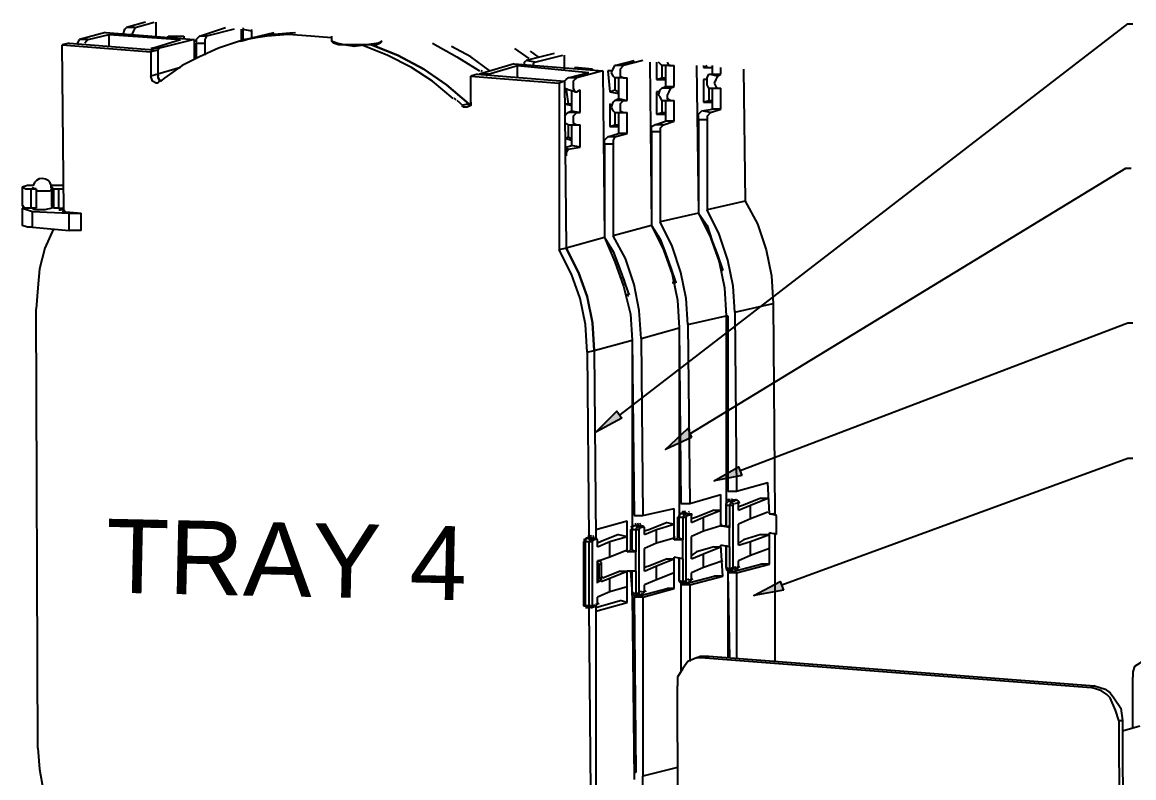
# Model space of a CAD drawing. Header units: metres. Extents: x 3071 to 12757, y 289 to 1488.
# Drawn here: x 11525.7 to 11612.2, y 1181.4 to 1240.3 of the extents above; entities that cross this region are included whole.
import ezdxf

# ---------------------------------------------------------------- set-up
doc = ezdxf.new("R2010")
doc.units = ezdxf.units.M
doc.layers.add('FDT STRUCTURE', color=7, linetype='Continuous')
doc.styles.get("Standard").update_dxf_attribs({"font": 'arial.ttf'})

msp = doc.modelspace()

# ---------------------------------------------------------------- hatches: boundary and pattern name
at = {"layer": 'FDT STRUCTURE'}
h = msp.add_hatch(color=1, dxfattribs=at)
h.dxf.hatch_style = 2
h.paths.add_polyline_path([(11572.373, 1209.42), (11570.343, 1208.338), (11571.967, 1209.961)])
h = msp.add_hatch(color=3, dxfattribs=at)
h.dxf.hatch_style = 2
h.paths.add_polyline_path([(11577.784, 1207.932), (11575.755, 1206.985), (11577.514, 1208.608)])
h = msp.add_hatch(color=4, dxfattribs=at)
h.dxf.hatch_style = 2
h.paths.add_polyline_path([(11581.708, 1204.955), (11579.543, 1204.549), (11581.437, 1205.632)])
h = msp.add_hatch(color=256, dxfattribs=at)
h.dxf.hatch_style = 2
h.paths.add_polyline_path([(11584.955, 1196.026), (11582.655, 1195.62), (11584.684, 1196.703)])

# ---------------------------------------------------------------- linework, layer by layer
for points in [[(11533.545, 1239.319), (11533.68, 1239.725), (11533.815, 1239.86)], [(11535.303, 1240.266), (11533.815, 1239.86)], [(11534.492, 1239.86), (11533.815, 1239.86)], [(11534.492, 1239.86), (11534.356, 1239.589), (11534.221, 1239.319)], [(11534.492, 1239.86), (11535.98, 1240.266)], [(11536.115, 1239.183), (11536.115, 1240.266)], [(11539.497, 1239.183), (11541.527, 1239.86)], [(11542.88, 1239.821), (11542.88, 1239.787)], [(11532.192, 1239.454), (11530.162, 1238.913)], [(11530.839, 1238.913), (11532.462, 1239.319)], [(11532.192, 1239.454), (11539.092, 1238.913)], [(11532.462, 1238.372), (11532.462, 1239.319)], [(11532.462, 1239.319), (11538.009, 1238.913)], [(11537.062, 1239.183), (11538.28, 1239.183)], [(11537.062, 1239.048), (11537.062, 1239.183)], [(11537.468, 1239.048), (11537.468, 1239.183)], [(11537.739, 1239.048), (11537.739, 1239.183)], [(11538.28, 1239.183), (11538.28, 1239.048)], [(11539.227, 1238.913), (11539.362, 1239.048), (11539.497, 1239.183)], [(11540.039, 1239.183), (11539.497, 1239.183)], [(11540.039, 1239.183), (11539.903, 1238.913), (11539.903, 1238.642)], [(11542.203, 1239.725), (11540.039, 1239.183)], [(11542.744, 1239.725), (11542.744, 1238.778)], [(11542.88, 1239.725), (11543.556, 1239.589)], [(11542.88, 1239.725), (11542.88, 1238.778)], [(11543.015, 1238.913), (11545.315, 1239.454)], [(11549.779, 1239.048), (11548.156, 1239.183), (11546.397, 1239.319), (11544.774, 1239.183), (11543.015, 1238.913)], [(11546.835, 1239.444), (11545.002, 1239.278), (11543.199, 1238.91)], [(11546.973, 1239.448), (11545.071, 1239.288), (11543.2, 1238.91)], [(11543.557, 1239.686), (11543.556, 1239.652)], [(11543.556, 1239.589), (11543.556, 1239.048)], [(11549.779, 1239.183), (11549.779, 1238.778)], [(11529.351, 1238.642), (11528.81, 1238.507)], [(11528.945, 1225.655), (11528.81, 1238.507)], [(11528.81, 1238.507), (11535.709, 1237.966)], [(11529.351, 1238.642), (11536.251, 1238.101)], [(11530.027, 1238.642), (11530.162, 1238.913)], [(11530.839, 1238.913), (11530.162, 1238.913)], [(11530.839, 1238.913), (11530.704, 1238.778), (11530.568, 1238.642)], [(11535.709, 1238.236), (11535.845, 1238.236)], [(11536.251, 1238.101), (11535.709, 1237.966)], [(11535.845, 1238.236), (11538.009, 1238.913)], [(11536.386, 1238.236), (11535.845, 1238.236)], [(11536.386, 1238.236), (11536.251, 1238.101)], [(11536.251, 1238.101), (11536.251, 1236.207)], [(11536.251, 1238.101), (11536.251, 1237.695)], [(11539.092, 1238.913), (11536.386, 1238.236)], [(11542.609, 1238.778), (11540.986, 1238.236), (11539.497, 1237.56), (11538.145, 1236.884), (11536.792, 1235.937)], [(11539.092, 1238.913), (11539.092, 1237.425)], [(11539.245, 1238.902), (11539.227, 1238.705)], [(11539.227, 1238.642), (11539.903, 1238.642)], [(11539.227, 1238.642), (11539.227, 1237.425)], [(11539.903, 1238.642), (11539.903, 1237.695)], [(11543.086, 1238.911), (11542.594, 1238.773)], [(11543.171, 1238.897), (11542.68, 1238.776)], [(11549.915, 1238.642), (11549.779, 1238.778)], [(11553.432, 1238.642), (11552.485, 1238.507), (11551.538, 1238.507), (11550.726, 1238.507), (11550.185, 1238.642), (11549.779, 1238.778)], [(11553.297, 1238.507), (11552.485, 1238.507), (11551.538, 1238.372), (11550.726, 1238.507), (11550.321, 1238.507), (11549.915, 1238.642)], [(11559.25, 1234.313), (11557.626, 1235.666), (11556.003, 1236.748), (11554.109, 1237.695), (11552.079, 1238.507)], [(11552.891, 1238.507), (11554.92, 1237.695), (11556.95, 1236.613), (11558.709, 1235.395), (11560.467, 1233.907)], [(11560.467, 1233.907), (11558.709, 1235.395), (11556.95, 1236.613), (11554.92, 1237.695), (11552.891, 1238.507)], [(11553.568, 1238.642), (11553.297, 1238.507)], [(11553.703, 1238.778), (11553.432, 1238.642)], [(11553.568, 1238.642), (11553.703, 1238.778)], [(11557.626, 1238.642), (11559.52, 1237.56), (11561.279, 1236.478)], [(11562.091, 1236.478), (11560.603, 1237.56), (11559.114, 1238.372)], [(11565.143, 1237.435), (11564.039, 1238.207)], [(11535.709, 1237.966), (11535.709, 1236.072)], [(11564.797, 1236.884), (11564.797, 1237.154), (11564.932, 1237.289)], [(11567.096, 1237.831), (11564.932, 1237.289)], [(11565.608, 1237.154), (11564.932, 1237.289)], [(11565.931, 1237.521), (11565.259, 1238.004)], [(11565.608, 1237.154), (11567.773, 1237.695)], [(11567.908, 1236.613), (11567.908, 1237.695)], [(11571.832, 1236.884), (11573.32, 1237.289)], [(11573.996, 1237.289), (11572.508, 1236.884)], [(11538.009, 1236.748), (11536.251, 1236.207)], [(11563.985, 1237.019), (11561.279, 1236.207)], [(11561.514, 1236.437), (11561.409, 1236.515)], [(11561.955, 1236.207), (11564.255, 1236.884)], [(11563.985, 1237.019), (11570.885, 1236.478)], [(11564.255, 1236.884), (11569.802, 1236.342)], [(11564.255, 1235.937), (11564.255, 1236.884)], [(11565.608, 1237.154), (11565.473, 1237.019), (11565.473, 1236.884)], [(11568.179, 1235.937), (11569.802, 1236.342)], [(11570.073, 1236.613), (11568.72, 1236.748)], [(11568.72, 1236.748), (11568.72, 1236.613)], [(11570.885, 1236.478), (11568.855, 1235.937)], [(11569.261, 1236.748), (11569.261, 1236.613)], [(11570.073, 1236.478), (11570.073, 1236.613)], [(11570.885, 1236.478), (11571.02, 1223.49)], [(11571.561, 1236.478), (11571.29, 1236.478)], [(11571.29, 1236.478), (11571.426, 1234.854)], [(11571.561, 1236.342), (11571.696, 1236.613), (11571.832, 1236.884)], [(11571.832, 1235.937), (11571.696, 1236.072), (11571.561, 1236.342)], [(11572.508, 1236.884), (11571.832, 1236.884)], [(11572.508, 1236.884), (11572.237, 1236.613), (11572.237, 1236.342)], [(11572.237, 1236.342), (11572.237, 1236.072), (11572.508, 1235.937)], [(11574.537, 1237.154), (11574.673, 1224.437)], [(11575.079, 1237.154), (11575.079, 1235.801)], [(11575.484, 1236.884), (11575.349, 1237.019), (11575.214, 1237.154)], [(11576.161, 1236.884), (11575.484, 1236.884)], [(11575.484, 1236.884), (11575.484, 1235.937)], [(11575.755, 1236.884), (11575.755, 1235.26)], [(11575.89, 1237.154), (11576.026, 1236.884), (11576.161, 1236.884)], [(11576.161, 1236.884), (11576.431, 1236.884)], [(11576.431, 1235.26), (11576.431, 1236.884)], [(11578.19, 1236.884), (11578.325, 1225.384)], [(11578.731, 1236.748), (11579.002, 1236.884)], [(11578.731, 1236.884), (11578.731, 1236.748)], [(11578.731, 1236.748), (11579.408, 1236.748)], [(11579.408, 1236.884), (11579.408, 1236.207)], [(11580.084, 1236.207), (11580.084, 1236.748)], [(11581.843, 1236.613), (11581.978, 1226.331)], [(11536.251, 1236.207), (11535.709, 1236.072)], [(11536.251, 1235.531), (11536.115, 1235.531), (11535.845, 1235.666), (11535.709, 1236.072)], [(11536.251, 1236.246), (11536.283, 1236.079)], [(11536.251, 1236.207), (11536.251, 1235.937), (11536.386, 1235.666)], [(11536.386, 1235.801), (11536.251, 1236.072)], [(11536.386, 1235.666), (11536.251, 1235.531)], [(11536.521, 1235.666), (11536.386, 1235.801)], [(11536.82, 1235.958), (11536.432, 1235.657)], [(11536.475, 1235.737), (11536.556, 1235.697)], [(11561.144, 1236.207), (11560.603, 1236.072)], [(11560.603, 1236.072), (11567.502, 1235.531)], [(11560.603, 1234.042), (11560.603, 1236.072)], [(11561.144, 1236.207), (11567.908, 1235.666)], [(11561.955, 1236.207), (11561.279, 1236.207)], [(11561.955, 1236.207), (11561.82, 1236.072)], [(11567.908, 1235.666), (11567.502, 1235.531)], [(11567.502, 1235.531), (11567.502, 1222.543)], [(11567.908, 1235.666), (11568.043, 1235.801)], [(11567.908, 1235.666), (11568.043, 1222.678)], [(11568.043, 1235.801), (11568.179, 1235.937)], [(11568.855, 1235.937), (11568.179, 1235.937)], [(11568.855, 1235.937), (11568.585, 1235.666), (11568.585, 1235.395)], [(11572.508, 1235.937), (11571.832, 1235.937)], [(11571.832, 1235.937), (11571.832, 1234.99)], [(11572.102, 1235.937), (11572.102, 1234.313)], [(11572.508, 1235.937), (11572.779, 1235.937)], [(11572.779, 1234.178), (11572.779, 1235.937)], [(11575.079, 1235.801), (11575.484, 1235.937)], [(11575.079, 1235.801), (11575.755, 1235.801)], [(11575.484, 1235.937), (11575.755, 1235.937)], [(11579.002, 1235.801), (11578.731, 1235.801)], [(11578.731, 1235.801), (11578.731, 1234.042)], [(11579.002, 1235.666), (11579.002, 1235.937), (11579.137, 1236.207)], [(11579.137, 1235.125), (11579.002, 1235.395), (11579.002, 1235.666)], [(11579.137, 1236.207), (11579.408, 1236.207)], [(11579.814, 1236.072), (11579.137, 1236.207)], [(11579.408, 1236.207), (11580.084, 1236.207)], [(11579.814, 1236.072), (11579.678, 1235.801), (11579.543, 1235.531)], [(11579.543, 1235.531), (11579.678, 1235.26), (11579.814, 1235.125)], [(11579.814, 1236.072), (11580.084, 1236.207)], [(11568.179, 1234.99), (11567.908, 1235.125)], [(11568.043, 1234.99), (11568.179, 1233.907)], [(11568.72, 1234.854), (11568.179, 1234.99)], [(11568.449, 1234.99), (11568.449, 1233.366)], [(11568.585, 1235.395), (11568.585, 1235.125), (11568.72, 1234.854)], [(11568.72, 1234.854), (11568.855, 1234.854)], [(11568.855, 1234.854), (11569.126, 1234.99)], [(11569.126, 1233.231), (11569.126, 1234.99)], [(11571.426, 1234.854), (11571.832, 1234.99)], [(11571.426, 1234.854), (11572.102, 1234.719)], [(11571.832, 1234.99), (11572.102, 1234.854)], [(11575.349, 1234.854), (11575.079, 1234.854)], [(11575.079, 1234.854), (11575.079, 1233.095)], [(11575.214, 1234.584), (11575.349, 1234.99), (11575.484, 1235.125)], [(11575.484, 1235.125), (11575.755, 1235.26)], [(11576.161, 1235.125), (11575.484, 1235.125)], [(11575.755, 1235.26), (11576.431, 1235.26)], [(11576.161, 1235.125), (11576.026, 1234.854), (11575.89, 1234.584)], [(11576.161, 1235.125), (11576.431, 1235.26)], [(11579.137, 1235.125), (11579.814, 1235.125)], [(11579.137, 1235.125), (11579.137, 1234.178)], [(11579.408, 1235.125), (11579.408, 1233.501)], [(11579.814, 1235.125), (11580.084, 1235.125)], [(11580.084, 1233.501), (11580.084, 1235.125)], [(11559.473, 1234.209), (11559.317, 1234.347)], [(11560.013, 1233.76), (11559.563, 1234.175)], [(11560.467, 1233.907), (11559.926, 1233.772)], [(11560.332, 1233.637), (11560.061, 1233.637), (11559.926, 1233.772)], [(11560.603, 1234.042), (11560.603, 1233.772), (11560.332, 1233.637)], [(11560.603, 1233.907), (11560.467, 1233.907)], [(11560.467, 1233.907), (11560.467, 1233.772)], [(11560.467, 1233.772), (11560.467, 1233.907)], [(11567.908, 1233.907), (11568.179, 1233.907)], [(11567.908, 1233.907), (11568.449, 1233.772)], [(11568.179, 1233.907), (11568.449, 1233.907)], [(11571.561, 1233.772), (11571.426, 1233.907)], [(11571.426, 1233.907), (11571.426, 1232.148)], [(11571.561, 1233.637), (11571.696, 1234.042), (11571.832, 1234.178)], [(11571.832, 1234.178), (11572.102, 1234.313)], [(11572.508, 1234.178), (11571.832, 1234.178)], [(11572.102, 1234.313), (11572.779, 1234.178)], [(11572.508, 1234.178), (11572.237, 1233.907), (11572.237, 1233.637)], [(11572.508, 1234.178), (11572.779, 1234.178)], [(11575.484, 1234.178), (11575.349, 1234.448), (11575.214, 1234.584)], [(11575.484, 1234.178), (11576.161, 1234.178)], [(11575.484, 1234.178), (11575.484, 1233.231)], [(11575.755, 1234.178), (11575.755, 1232.554)], [(11575.89, 1234.584), (11575.89, 1234.313), (11576.161, 1234.178)], [(11576.161, 1234.178), (11576.431, 1234.178)], [(11576.431, 1232.554), (11576.431, 1234.178)], [(11578.731, 1234.042), (11579.137, 1234.178)], [(11578.731, 1234.042), (11579.408, 1234.042)], [(11579.137, 1234.178), (11579.408, 1234.178)], [(11567.908, 1232.96), (11568.043, 1233.095), (11568.179, 1233.231)], [(11568.179, 1233.231), (11568.449, 1233.366)], [(11568.855, 1233.231), (11568.179, 1233.231)], [(11568.449, 1233.366), (11569.126, 1233.231)], [(11568.855, 1233.231), (11568.585, 1232.96), (11568.585, 1232.69)], [(11568.855, 1233.231), (11569.126, 1233.231)], [(11571.832, 1233.231), (11571.696, 1233.366), (11571.561, 1233.637)], [(11571.832, 1233.231), (11572.508, 1233.231)], [(11571.832, 1233.231), (11571.832, 1232.284)], [(11572.102, 1233.231), (11572.102, 1231.607)], [(11572.237, 1233.637), (11572.237, 1233.366), (11572.508, 1233.231)], [(11572.508, 1233.231), (11572.779, 1233.231)], [(11572.779, 1231.607), (11572.779, 1233.231)], [(11575.079, 1233.095), (11575.484, 1233.231)], [(11575.079, 1233.095), (11575.755, 1233.095)], [(11575.484, 1233.231), (11575.755, 1233.231)], [(11578.325, 1232.69), (11578.325, 1233.095), (11578.596, 1233.366)], [(11578.596, 1233.366), (11579.408, 1233.501)], [(11579.273, 1233.231), (11578.596, 1233.366)], [(11579.273, 1233.231), (11579.002, 1232.96), (11579.002, 1232.69)], [(11579.273, 1233.231), (11580.084, 1233.501)], [(11580.084, 1233.501), (11579.408, 1233.501)], [(11568.179, 1232.284), (11567.908, 1232.419)], [(11568.179, 1232.284), (11568.855, 1232.284)], [(11568.179, 1232.284), (11568.179, 1231.337)], [(11568.449, 1232.284), (11568.449, 1230.66)], [(11568.585, 1232.69), (11568.585, 1232.419), (11568.855, 1232.284)], [(11568.855, 1232.284), (11569.126, 1232.284)], [(11569.126, 1230.525), (11569.126, 1232.284)], [(11571.426, 1232.148), (11571.832, 1232.284)], [(11571.426, 1232.148), (11572.102, 1232.148)], [(11571.832, 1232.284), (11572.102, 1232.284)], [(11574.673, 1231.743), (11574.673, 1232.148), (11574.943, 1232.284)], [(11574.943, 1232.284), (11575.755, 1232.554)], [(11575.62, 1232.284), (11574.943, 1232.284)], [(11575.62, 1232.284), (11575.349, 1232.013), (11575.349, 1231.743)], [(11575.62, 1232.284), (11576.431, 1232.554)], [(11576.431, 1232.554), (11575.755, 1232.554)], [(11578.325, 1232.69), (11579.002, 1232.69)], [(11578.325, 1232.69), (11578.325, 1225.384)], [(11579.002, 1232.69), (11579.002, 1225.655)], [(11568.043, 1231.201), (11568.179, 1231.337)], [(11568.043, 1231.201), (11568.449, 1231.066)], [(11568.179, 1231.337), (11568.449, 1231.201)], [(11571.02, 1230.796), (11571.02, 1231.066), (11571.29, 1231.337)], [(11571.29, 1231.337), (11572.102, 1231.607)], [(11571.832, 1231.337), (11571.29, 1231.337)], [(11571.832, 1231.337), (11571.696, 1231.066), (11571.696, 1230.796)], [(11571.832, 1231.337), (11572.779, 1231.607)], [(11572.779, 1231.607), (11572.102, 1231.607)], [(11574.673, 1231.743), (11575.349, 1231.743)], [(11574.673, 1231.743), (11574.673, 1224.437)], [(11575.349, 1231.743), (11575.349, 1224.708)], [(11568.043, 1230.525), (11568.449, 1230.66)], [(11568.179, 1230.39), (11568.043, 1230.39)], [(11568.179, 1230.39), (11568.043, 1230.119), (11568.043, 1229.849)], [(11568.179, 1230.39), (11569.126, 1230.525)], [(11569.126, 1230.525), (11568.449, 1230.66)], [(11571.02, 1230.796), (11571.696, 1230.796)], [(11571.02, 1230.796), (11571.02, 1223.49)], [(11571.696, 1230.796), (11571.696, 1223.625)], [(11527.975, 1227.53), (11527.876, 1227.754), (11527.715, 1227.929), (11527.507, 1228.045), (11527.267, 1228.09), (11527.026, 1228.054), (11526.813, 1227.946), (11526.646, 1227.776), (11526.54, 1227.556)], [(11526.51, 1227.549), (11526.104, 1227.549), (11525.698, 1227.413)], [(11525.698, 1227.413), (11525.698, 1225.925)], [(11525.698, 1227.413), (11525.969, 1227.278), (11526.374, 1227.278)], [(11526.374, 1227.278), (11526.374, 1225.79)], [(11526.374, 1227.278), (11526.78, 1227.278)], [(11526.645, 1227.278), (11526.51, 1227.413)], [(11526.54, 1227.556), (11526.528, 1227.509)], [(11526.78, 1227.278), (11526.645, 1227.278)], [(11526.78, 1227.278), (11526.78, 1225.79)], [(11526.78, 1227.143), (11527.863, 1227.143)], [(11526.808, 1227.159), (11526.892, 1227.152)], [(11528.945, 1227.549), (11527.863, 1227.549)], [(11527.863, 1227.413), (11527.998, 1227.413)], [(11527.863, 1227.143), (11527.998, 1227.278)], [(11527.997, 1227.38), (11527.975, 1227.53)], [(11527.998, 1225.925), (11527.998, 1227.413)], [(11527.998, 1227.413), (11528.133, 1227.278)], [(11528.133, 1227.278), (11528.133, 1225.79)], [(11528.133, 1227.278), (11528.539, 1227.278)], [(11528.539, 1225.79), (11528.539, 1227.278)], [(11528.539, 1227.278), (11528.945, 1227.278)], [(11581.978, 1226.331), (11579.002, 1225.655)], [(11581.978, 1226.331), (11582.925, 1224.572), (11583.602, 1222.543), (11584.008, 1220.514), (11584.143, 1218.349)], [(11525.833, 1225.925), (11525.698, 1225.925)], [(11525.698, 1225.79), (11525.698, 1224.437)], [(11525.833, 1225.79), (11525.698, 1225.79)], [(11525.698, 1225.79), (11526.104, 1225.655), (11526.51, 1225.519)], [(11525.833, 1225.79), (11525.833, 1225.925)], [(11526.374, 1225.79), (11525.833, 1225.79)], [(11526.78, 1225.79), (11526.374, 1225.79)], [(11526.645, 1225.655), (11526.51, 1225.79)], [(11526.51, 1224.302), (11526.51, 1225.519)], [(11526.51, 1225.519), (11529.351, 1225.384)], [(11526.78, 1225.655), (11526.645, 1225.655)], [(11527.998, 1225.79), (11527.457, 1225.655), (11526.78, 1225.655)], [(11526.792, 1225.673), (11526.893, 1225.663)], [(11527.998, 1225.925), (11527.998, 1225.79)], [(11528.133, 1225.79), (11527.998, 1225.925)], [(11528.539, 1225.79), (11528.133, 1225.79)], [(11528.539, 1225.79), (11528.945, 1225.79)], [(11528.945, 1225.655), (11528.539, 1225.655)], [(11528.539, 1225.655), (11528.674, 1225.655)], [(11528.674, 1225.79), (11528.674, 1225.655)], [(11528.674, 1225.79), (11528.674, 1225.655)], [(11528.674, 1225.655), (11528.674, 1225.79)], [(11528.81, 1225.519), (11530.298, 1225.384)], [(11528.995, 1225.657), (11528.907, 1225.516)], [(11529.351, 1225.384), (11530.298, 1225.384)], [(11529.351, 1224.031), (11529.351, 1225.384)], [(11530.298, 1224.031), (11530.298, 1225.384)], [(11578.325, 1225.384), (11575.349, 1224.708)], [(11578.325, 1225.384), (11579.002, 1224.437), (11579.408, 1223.219), (11579.814, 1222.137), (11580.22, 1220.919)], [(11578.325, 1225.384), (11579.273, 1223.49), (11579.949, 1221.596), (11580.355, 1219.567), (11580.49, 1217.402)], [(11581.167, 1217.672), (11581.031, 1219.702), (11580.625, 1221.731), (11579.949, 1223.761), (11579.002, 1225.655)], [(11526.51, 1224.302), (11526.104, 1224.302), (11525.698, 1224.437)], [(11526.51, 1224.302), (11529.351, 1224.031)], [(11574.673, 1224.437), (11571.696, 1223.625)], [(11574.673, 1224.437), (11575.349, 1223.355), (11575.755, 1222.272), (11576.161, 1221.19), (11576.567, 1219.972)], [(11574.673, 1224.437), (11575.62, 1222.543), (11576.296, 1220.649), (11576.702, 1218.62), (11576.837, 1216.455)], [(11577.514, 1216.725), (11577.378, 1218.755), (11576.973, 1220.784), (11576.296, 1222.813), (11575.349, 1224.708)], [(11528.133, 1224.166), (11527.457, 1222.678), (11527.051, 1221.055), (11526.916, 1219.567), (11526.78, 1217.943)], [(11530.298, 1224.031), (11529.351, 1224.031)], [(11571.02, 1223.49), (11568.043, 1222.678)], [(11571.02, 1223.49), (11571.696, 1222.408), (11572.102, 1221.325), (11572.508, 1220.243), (11572.914, 1219.025)], [(11571.02, 1223.49), (11571.832, 1221.596), (11572.508, 1219.702), (11573.049, 1217.537), (11573.184, 1215.508)], [(11573.861, 1215.643), (11573.726, 1217.808), (11573.32, 1219.837), (11572.643, 1221.866), (11571.696, 1223.625)], [(11568.043, 1222.678), (11567.502, 1222.543)], [(11569.667, 1214.561), (11569.532, 1216.725), (11569.126, 1218.755), (11568.449, 1220.649), (11567.502, 1222.543)], [(11568.043, 1222.678), (11568.991, 1220.784), (11569.667, 1218.89), (11570.073, 1216.861), (11570.208, 1214.696)], [(11570.208, 1214.696), (11570.073, 1216.861), (11569.667, 1218.89), (11568.991, 1220.784), (11568.043, 1222.678)], [(11579.814, 1222.272), (11579.678, 1222.272)], [(11576.161, 1221.325), (11576.026, 1221.325)], [(11576.256, 1221.133), (11576.135, 1221.089)], [(11580.22, 1220.919), (11580.084, 1220.919)], [(11580.22, 1220.919), (11580.084, 1220.919)], [(11580.261, 1220.915), (11580.241, 1221.002)], [(11572.508, 1220.378), (11572.373, 1220.378)], [(11572.603, 1220.186), (11572.482, 1220.142)], [(11576.567, 1219.972), (11576.296, 1219.972)], [(11576.567, 1219.972), (11576.431, 1219.972)], [(11576.608, 1219.968), (11576.589, 1220.055)], [(11572.955, 1219.021), (11572.936, 1219.108)], [(11572.779, 1219.025), (11572.643, 1219.025)], [(11572.914, 1218.89), (11572.779, 1219.025)], [(11581.167, 1217.672), (11584.143, 1218.349)], [(11584.143, 1218.349), (11584.278, 1201.979)], [(11526.916, 1183.715), (11526.78, 1217.943)], [(11577.514, 1216.725), (11580.49, 1217.402)], [(11580.49, 1217.402), (11580.625, 1217.402)], [(11580.49, 1217.402), (11580.49, 1202.926)], [(11580.625, 1217.402), (11580.625, 1203.738)], [(11581.167, 1217.672), (11581.302, 1203.738)], [(11576.837, 1216.455), (11576.973, 1202.791)], [(11584.819, 1196.432), (11611.742, 1206.308), (11612.148, 1206.308)], [(11581.302, 1203.738), (11583.737, 1204.414)], [(11583.872, 1201.979), (11583.737, 1204.414)], [(11580.625, 1203.738), (11581.302, 1203.738)], [(11580.49, 1202.926), (11580.49, 1202.791)], [(11580.49, 1202.791), (11580.625, 1202.926)], [(11580.5, 1202.921), (11580.49, 1202.857)], [(11580.49, 1202.791), (11580.49, 1201.032)], [(11580.49, 1202.791), (11580.49, 1202.655)], [(11580.49, 1202.655), (11580.49, 1202.791)], [(11580.49, 1202.655), (11580.761, 1202.655)], [(11580.49, 1201.032), (11580.49, 1202.655)], [(11580.588, 1203.092), (11580.697, 1203.122)], [(11580.896, 1202.926), (11580.625, 1202.926)], [(11580.659, 1202.966), (11580.77, 1202.997)], [(11580.711, 1203.087), (11580.816, 1203.117)], [(11580.896, 1202.926), (11580.761, 1202.655)], [(11580.761, 1202.655), (11580.761, 1200.897)], [(11580.761, 1202.655), (11581.031, 1202.655)], [(11580.785, 1202.962), (11580.892, 1202.992)], [(11580.896, 1203.061), (11581.167, 1203.061)], [(11580.896, 1203.061), (11581.302, 1203.061)], [(11580.896, 1202.926), (11581.031, 1202.791), (11581.031, 1202.655)], [(11580.897, 1203.09), (11581, 1203.12)], [(11580.897, 1203.09), (11580.964, 1203.11)], [(11580.898, 1202.963), (11580.932, 1202.972)], [(11580.96, 1202.957), (11581.035, 1202.978)], [(11580.984, 1203.093), (11581.019, 1203.103)], [(11581.031, 1197.785), (11581.031, 1202.655)], [(11581.086, 1202.948), (11581.192, 1202.979)], [(11581.167, 1203.061), (11581.302, 1203.061)], [(11581.174, 1202.772), (11581.58, 1202.891)], [(11581.197, 1203.076), (11581.3, 1203.107)], [(11581.302, 1203.061), (11581.437, 1202.926), (11581.437, 1202.791)], [(11581.437, 1202.25), (11581.437, 1202.791)], [(11581.843, 1202.655), (11581.437, 1202.52)], [(11581.437, 1202.25), (11582.384, 1202.655)], [(11583.196, 1203.197), (11581.843, 1202.655)], [(11582.384, 1202.655), (11583.737, 1203.197)], [(11582.384, 1201.573), (11582.384, 1202.655)], [(11583.196, 1203.197), (11583.737, 1203.197)], [(11583.737, 1202.114), (11582.384, 1201.573)], [(11583.821, 1202.202), (11583.787, 1202.192)], [(11583.872, 1201.979), (11584.143, 1201.979)], [(11584.413, 1201.844), (11583.872, 1201.979)], [(11584.413, 1201.844), (11584.143, 1201.979)], [(11584.413, 1200.355), (11584.413, 1201.844)], [(11580.084, 1201.032), (11580.49, 1201.032)], [(11580.761, 1200.897), (11580.084, 1201.032)], [(11580.168, 1201.119), (11580.134, 1201.11)], [(11580.761, 1200.897), (11580.625, 1201.032)], [(11580.761, 1199.408), (11580.761, 1200.897)], [(11582.384, 1201.573), (11581.437, 1201.167)], [(11581.437, 1199.544), (11581.437, 1201.167)], [(11576.516, 1200.172), (11576.481, 1200.163)], [(11583.196, 1200.355), (11581.843, 1199.95)], [(11582.384, 1199.814), (11583.872, 1200.355)], [(11583.196, 1200.355), (11583.872, 1200.355)], [(11584.413, 1200.355), (11583.872, 1200.491)], [(11583.872, 1198.056), (11583.872, 1200.491)], [(11584.278, 1200.491), (11584.278, 1190.479)], [(11580.761, 1199.408), (11580.084, 1199.544)], [(11580.49, 1199.544), (11580.49, 1197.785)], [(11580.49, 1197.785), (11580.49, 1199.408)], [(11580.761, 1199.408), (11580.761, 1197.65)], [(11581.843, 1199.95), (11581.437, 1199.679)], [(11581.437, 1199.544), (11582.384, 1199.814)], [(11582.384, 1198.732), (11582.384, 1199.814)], [(11583.872, 1199.273), (11582.384, 1198.732)], [(11582.384, 1198.732), (11581.437, 1198.326)], [(11581.437, 1197.785), (11581.437, 1198.326)], [(11580.761, 1197.65), (11580.49, 1197.785)], [(11580.49, 1197.785), (11580.49, 1197.65)], [(11580.625, 1197.65), (11580.49, 1197.785)], [(11580.49, 1197.65), (11580.625, 1197.514)], [(11580.514, 1197.756), (11580.538, 1197.722)], [(11580.619, 1197.664), (11580.651, 1197.654)], [(11580.625, 1197.379), (11583.196, 1198.056)], [(11580.625, 1197.514), (11580.625, 1197.65)], [(11580.625, 1197.514), (11580.896, 1197.514)], [(11581.031, 1197.785), (11580.761, 1197.65)], [(11580.761, 1197.65), (11580.896, 1197.514)], [(11581.031, 1197.785), (11580.896, 1197.514)], [(11580.948, 1197.65), (11581.017, 1197.657)], [(11581.087, 1197.657), (11581.364, 1197.736)], [(11581.096, 1197.812), (11581.237, 1197.851)], [(11581.293, 1197.783), (11581.559, 1197.862)], [(11581.302, 1197.379), (11583.872, 1198.056)], [(11581.437, 1197.785), (11581.302, 1197.65)], [(11581.348, 1197.675), (11581.424, 1197.698)], [(11583.872, 1198.056), (11583.196, 1198.056)], [(11576.837, 1196.838), (11576.837, 1196.703)], [(11576.837, 1196.703), (11576.837, 1196.838)], [(11581.302, 1197.379), (11580.625, 1197.379)], [(11580.625, 1197.379), (11580.761, 1190.75)], [(11581.302, 1197.379), (11581.302, 1190.75)], [(11573.314, 1195.77), (11573.346, 1195.76)], [(11578.19, 1190.75), (11577.514, 1190.479), (11577.108, 1189.938), (11576.702, 1189.262), (11576.702, 1188.585)], [(11578.19, 1190.75), (11578.461, 1190.885)], [(11578.867, 1190.75), (11578.19, 1190.75)], [(11578.461, 1190.885), (11579.137, 1190.885)], [(11578.867, 1190.75), (11579.137, 1190.885)], [(11578.867, 1190.75), (11608.901, 1188.45)], [(11579.137, 1190.885), (11609.171, 1188.585)], [(11612.96, 1190.615), (11612.689, 1190.344), (11612.283, 1190.073), (11612.148, 1189.668), (11612.148, 1189.262)], [(11612.148, 1185.338), (11612.148, 1189.262)], [(11576.837, 1144.616), (11576.702, 1188.585)], [(11609.171, 1188.585), (11608.901, 1188.45)], [(11611.065, 1185.88), (11610.795, 1186.691), (11610.389, 1187.638), (11610.118, 1187.909), (11609.713, 1188.179), (11609.307, 1188.315), (11608.901, 1188.45)], [(11609.171, 1188.585), (11609.577, 1188.45), (11609.983, 1188.315), (11610.389, 1188.044), (11610.66, 1187.638), (11611.201, 1186.827), (11611.336, 1185.88)], [(11611.065, 1185.88), (11611.336, 1185.88)], [(11611.065, 1185.88), (11611.201, 1141.91)], [(11611.336, 1185.88), (11611.471, 1141.91)], [(11611.336, 1185.068), (11612.689, 1185.474)], [(11526.916, 1183.715), (11527.051, 1182.091), (11527.321, 1180.468), (11527.727, 1178.844), (11528.404, 1177.356)], [(11571.967, 1173.839), (11572.914, 1175.598), (11573.59, 1177.492), (11573.996, 1179.521), (11573.996, 1181.55)]]:
    msp.add_lwpolyline(points, dxfattribs=at)
at = {"layer": 'FDT STRUCTURE', "color": 1}
for points in [[(11572.237, 1209.69), (11611.742, 1240.131), (11612.148, 1240.131)], [(11570.208, 1214.696), (11573.184, 1215.508)], [(11573.184, 1215.508), (11573.184, 1201.032)], [(11569.667, 1214.561), (11570.208, 1214.696)], [(11569.667, 1214.561), (11569.802, 1200.085)], [(11570.208, 1214.696), (11570.343, 1200.085)], [(11570.343, 1200.761), (11572.779, 1201.438)], [(11572.779, 1199.003), (11572.779, 1201.438)], [(11569.532, 1200.085), (11569.667, 1200.085)], [(11569.532, 1200.085), (11569.532, 1199.95)], [(11569.532, 1199.95), (11569.667, 1200.085)], [(11569.63, 1200.116), (11569.739, 1200.146)], [(11569.938, 1199.95), (11569.667, 1200.085)], [(11569.701, 1200.125), (11569.812, 1200.156)], [(11569.753, 1200.246), (11569.857, 1200.276)], [(11569.804, 1200.113), (11569.871, 1200.133)], [(11569.826, 1200.121), (11569.933, 1200.151)], [(11569.89, 1200.116), (11569.926, 1200.127)], [(11569.938, 1200.085), (11570.208, 1200.085)], [(11569.938, 1200.085), (11570.208, 1200.085)], [(11569.939, 1200.249), (11570.042, 1200.279)], [(11569.939, 1200.122), (11569.973, 1200.131)], [(11570.001, 1200.116), (11570.077, 1200.137)], [(11570.08, 1199.931), (11570.486, 1200.049)], [(11570.104, 1200.235), (11570.207, 1200.265)], [(11570.127, 1200.107), (11570.234, 1200.138)], [(11570.208, 1200.085), (11570.343, 1200.085), (11570.479, 1199.95)], [(11572.102, 1200.355), (11570.749, 1199.814)], [(11571.426, 1199.814), (11572.779, 1200.22)], [(11572.102, 1200.355), (11572.779, 1200.22)], [(11569.532, 1199.95), (11569.396, 1199.95)], [(11569.396, 1199.814), (11569.396, 1194.809)], [(11569.396, 1199.814), (11569.532, 1199.814)], [(11569.532, 1199.814), (11569.532, 1199.95)], [(11569.542, 1199.945), (11569.532, 1199.881)], [(11569.532, 1199.814), (11569.802, 1199.814)], [(11569.532, 1194.809), (11569.532, 1199.814)], [(11569.938, 1199.95), (11569.802, 1199.814)], [(11569.802, 1199.814), (11569.802, 1194.809)], [(11569.802, 1199.814), (11570.073, 1199.814)], [(11569.938, 1199.95), (11570.073, 1199.95), (11570.073, 1199.814)], [(11570.073, 1194.809), (11570.073, 1199.814)], [(11570.479, 1199.408), (11570.479, 1199.95)], [(11570.749, 1199.814), (11570.479, 1199.679)], [(11570.479, 1199.408), (11571.426, 1199.814)], [(11571.426, 1198.597), (11571.426, 1199.814)], [(11572.779, 1199.138), (11571.426, 1198.597)], [(11570.614, 1198.326), (11570.479, 1198.191)], [(11570.479, 1198.326), (11570.614, 1198.326)], [(11570.479, 1196.567), (11570.479, 1198.326)], [(11570.497, 1198.328), (11570.642, 1198.375)], [(11571.426, 1198.597), (11570.614, 1198.326)], [(11570.614, 1198.326), (11570.749, 1198.191)], [(11570.614, 1198.056), (11570.479, 1198.056)], [(11570.614, 1198.056), (11570.749, 1198.056)], [(11570.614, 1196.973), (11570.614, 1198.056)], [(11570.749, 1198.191), (11570.749, 1196.838)], [(11570.749, 1198.191), (11570.749, 1198.056)], [(11570.749, 1198.056), (11570.749, 1196.973)], [(11572.237, 1197.514), (11570.885, 1196.973)], [(11571.426, 1196.973), (11572.779, 1197.514)], [(11572.237, 1197.514), (11572.779, 1197.514)], [(11572.779, 1195.079), (11572.779, 1197.514)], [(11570.614, 1196.973), (11570.479, 1196.838)], [(11570.749, 1196.838), (11570.479, 1196.703)], [(11570.494, 1196.68), (11570.766, 1196.771)], [(11570.749, 1196.973), (11570.614, 1196.973)], [(11570.749, 1196.838), (11570.749, 1196.973)], [(11570.749, 1196.703), (11571.426, 1196.973)], [(11570.836, 1197.03), (11570.908, 1197.067)], [(11571.426, 1195.891), (11571.426, 1196.973)], [(11571.426, 1195.891), (11570.479, 1195.485)], [(11572.779, 1196.297), (11571.426, 1195.891)], [(11569.396, 1194.809), (11569.532, 1194.809)], [(11569.532, 1194.809), (11569.396, 1194.809)], [(11569.802, 1194.809), (11569.532, 1194.809)], [(11569.667, 1194.673), (11569.532, 1194.809)], [(11569.802, 1194.809), (11569.938, 1194.673)], [(11570.073, 1194.809), (11569.802, 1194.809)], [(11570.073, 1194.809), (11569.938, 1194.673)], [(11570.138, 1194.835), (11570.279, 1194.875)], [(11570.254, 1194.834), (11570.33, 1194.856)], [(11570.335, 1194.942), (11570.6, 1195.021)], [(11570.343, 1194.673), (11572.237, 1195.214)], [(11570.343, 1194.403), (11572.779, 1195.079)], [(11570.479, 1194.944), (11570.343, 1194.809)], [(11570.343, 1194.809), (11570.343, 1180.468)], [(11570.479, 1194.944), (11570.479, 1195.485)], [(11572.779, 1195.079), (11572.237, 1195.214)], [(11573.184, 1195.62), (11573.32, 1181.28)], [(11569.532, 1194.673), (11569.667, 1194.673)], [(11569.556, 1194.78), (11569.58, 1194.745)], [(11569.667, 1194.673), (11569.938, 1194.673)], [(11569.802, 1194.673), (11569.938, 1180.333)], [(11569.99, 1194.674), (11570.058, 1194.68)], [(11569.993, 1194.68), (11570.27, 1194.759)]]:
    msp.add_lwpolyline(points, dxfattribs=at)
at = {"layer": 'FDT STRUCTURE', "color": 3}
for points in [[(11577.649, 1208.202), (11611.607, 1228.902), (11612.013, 1228.902)], [(11573.861, 1215.643), (11576.837, 1216.455)], [(11576.837, 1216.455), (11576.837, 1201.979)], [(11573.861, 1215.643), (11573.996, 1201.844)], [(11573.184, 1215.508), (11573.32, 1201.844)], [(11573.32, 1201.844), (11573.996, 1201.844)], [(11573.996, 1201.844), (11576.431, 1202.385)], [(11576.431, 1199.95), (11576.431, 1202.385)], [(11573.184, 1201.032), (11573.049, 1200.897)], [(11573.184, 1201.032), (11573.32, 1201.032)], [(11573.184, 1200.897), (11573.32, 1201.032)], [(11573.184, 1200.761), (11573.184, 1200.897)], [(11573.194, 1200.892), (11573.184, 1200.828)], [(11573.283, 1201.063), (11573.391, 1201.093)], [(11573.59, 1201.032), (11573.32, 1201.032)], [(11573.354, 1201.072), (11573.465, 1201.103)], [(11573.406, 1201.193), (11573.51, 1201.223)], [(11573.59, 1201.032), (11573.455, 1200.761)], [(11573.456, 1201.06), (11573.523, 1201.08)], [(11573.479, 1201.068), (11573.586, 1201.098)], [(11573.543, 1201.063), (11573.578, 1201.074)], [(11573.59, 1201.032), (11573.861, 1201.032)], [(11573.59, 1201.032), (11573.861, 1201.032)], [(11573.59, 1201.032), (11573.726, 1200.897), (11573.726, 1200.761)], [(11573.592, 1201.196), (11573.695, 1201.226)], [(11573.592, 1201.069), (11573.626, 1201.078)], [(11573.654, 1201.063), (11573.73, 1201.084)], [(11573.733, 1200.878), (11574.139, 1200.997)], [(11573.756, 1201.182), (11573.86, 1201.213)], [(11573.78, 1201.054), (11573.887, 1201.085)], [(11573.861, 1201.032), (11573.996, 1201.032), (11574.132, 1200.897)], [(11574.132, 1200.355), (11574.132, 1200.897)], [(11575.89, 1201.302), (11574.537, 1200.761)], [(11575.079, 1200.761), (11576.431, 1201.167)], [(11575.89, 1201.302), (11576.431, 1201.167)], [(11573.049, 1200.761), (11573.049, 1199.138)], [(11573.049, 1200.761), (11573.184, 1200.761)], [(11573.184, 1200.761), (11573.455, 1200.761)], [(11573.184, 1199.138), (11573.184, 1200.761)], [(11573.455, 1200.761), (11573.455, 1199.003)], [(11573.455, 1200.761), (11573.726, 1200.761)], [(11573.726, 1195.756), (11573.726, 1200.761)], [(11574.537, 1200.761), (11574.132, 1200.626)], [(11574.132, 1200.355), (11575.079, 1200.761)], [(11575.079, 1199.679), (11575.079, 1200.761)], [(11576.431, 1200.085), (11575.079, 1199.679)], [(11572.779, 1199.003), (11573.049, 1199.138)], [(11573.455, 1199.003), (11573.184, 1199.138)], [(11575.079, 1199.679), (11574.132, 1199.273)], [(11574.132, 1197.514), (11574.132, 1199.273)], [(11573.455, 1199.003), (11572.779, 1199.003)], [(11573.455, 1197.514), (11573.455, 1199.003)], [(11575.89, 1198.461), (11574.537, 1197.92)], [(11575.079, 1197.92), (11576.431, 1198.461)], [(11575.89, 1198.461), (11576.431, 1198.461)], [(11576.431, 1196.161), (11576.431, 1198.597)], [(11573.455, 1197.514), (11572.779, 1197.514)], [(11573.049, 1197.514), (11573.184, 1195.756)], [(11573.184, 1195.756), (11573.184, 1197.514)], [(11573.455, 1197.514), (11573.455, 1195.756)], [(11574.537, 1197.92), (11574.132, 1197.785)], [(11574.132, 1197.514), (11575.079, 1197.92)], [(11575.079, 1196.838), (11575.079, 1197.92)], [(11575.079, 1196.838), (11574.132, 1196.432)], [(11576.431, 1197.379), (11575.079, 1196.838)], [(11573.455, 1195.756), (11573.184, 1195.756)], [(11573.184, 1195.756), (11573.184, 1195.62)], [(11573.184, 1195.62), (11573.184, 1195.756)], [(11573.209, 1195.862), (11573.232, 1195.828)], [(11573.32, 1195.485), (11575.89, 1196.161)], [(11573.455, 1195.756), (11573.59, 1195.62)], [(11573.726, 1195.756), (11573.455, 1195.756)], [(11573.726, 1195.756), (11573.59, 1195.62)], [(11573.646, 1195.627), (11573.923, 1195.706)], [(11573.791, 1195.918), (11573.931, 1195.957)], [(11573.907, 1195.781), (11573.983, 1195.804)], [(11573.988, 1195.889), (11574.253, 1195.968)], [(11573.996, 1195.485), (11576.431, 1196.161)], [(11574.132, 1195.891), (11573.996, 1195.756)], [(11574.132, 1195.891), (11574.132, 1196.432)], [(11576.431, 1196.161), (11575.89, 1196.161)], [(11573.32, 1195.62), (11573.184, 1195.62)], [(11573.32, 1195.62), (11573.59, 1195.62)], [(11573.996, 1195.485), (11573.32, 1195.485)], [(11573.32, 1195.485), (11573.455, 1181.821)], [(11573.642, 1195.621), (11573.711, 1195.627)], [(11573.996, 1195.485), (11573.996, 1181.55)], [(11573.32, 1183.038), (11573.455, 1183.174)], [(11573.455, 1183.174), (11573.32, 1183.174)], [(11573.455, 1183.038), (11573.32, 1183.038)], [(11573.436, 1183.173), (11573.346, 1183.173)], [(11573.455, 1181.821), (11573.32, 1181.956)], [(11576.702, 1182.227), (11573.996, 1181.55)], [(11573.455, 1181.821), (11573.32, 1181.821)]]:
    msp.add_lwpolyline(points, dxfattribs=at)
at = {"layer": 'FDT STRUCTURE', "color": 4}
for points in [[(11577.514, 1216.725), (11577.649, 1202.791)], [(11581.572, 1205.361), (11611.742, 1216.861), (11612.148, 1216.861)], [(11577.649, 1202.791), (11580.084, 1203.467)], [(11580.084, 1201.032), (11580.084, 1203.467)], [(11576.973, 1202.791), (11577.649, 1202.791)], [(11576.837, 1201.979), (11576.837, 1201.844)], [(11576.837, 1201.844), (11576.973, 1201.979)], [(11576.837, 1201.708), (11576.837, 1201.844)], [(11576.847, 1201.839), (11576.837, 1201.775)], [(11576.936, 1202.01), (11577.044, 1202.04)], [(11577.243, 1201.979), (11576.973, 1201.979)], [(11577.006, 1202.019), (11577.117, 1202.05)], [(11577.059, 1202.14), (11577.163, 1202.17)], [(11577.243, 1201.979), (11577.108, 1201.708)], [(11577.132, 1202.015), (11577.239, 1202.045)], [(11577.196, 1202.146), (11577.231, 1202.156)], [(11577.243, 1202.114), (11577.514, 1201.979)], [(11577.243, 1202.114), (11577.514, 1201.979)], [(11577.243, 1201.979), (11577.378, 1201.844), (11577.378, 1201.708)], [(11577.244, 1202.143), (11577.348, 1202.173)], [(11577.244, 1202.143), (11577.312, 1202.163)], [(11577.245, 1202.016), (11577.279, 1202.025)], [(11577.307, 1202.01), (11577.383, 1202.031)], [(11577.386, 1201.825), (11577.792, 1201.944)], [(11577.433, 1202.001), (11577.54, 1202.032)], [(11577.514, 1201.979), (11577.784, 1201.979), (11577.784, 1201.844)], [(11577.545, 1202.129), (11577.648, 1202.16)], [(11577.784, 1201.302), (11577.784, 1201.844)], [(11579.543, 1202.25), (11578.19, 1201.708)], [(11578.731, 1201.708), (11580.084, 1202.25)], [(11579.543, 1202.25), (11580.084, 1202.25)], [(11576.702, 1201.708), (11576.702, 1200.085)], [(11576.702, 1201.708), (11576.837, 1201.708)], [(11576.837, 1201.708), (11577.108, 1201.708)], [(11576.837, 1200.085), (11576.837, 1201.708)], [(11577.108, 1201.708), (11577.108, 1199.95)], [(11577.108, 1201.708), (11577.378, 1201.708)], [(11577.378, 1196.703), (11577.378, 1201.708)], [(11578.19, 1201.708), (11577.784, 1201.573)], [(11577.784, 1201.302), (11578.731, 1201.708)], [(11578.731, 1200.626), (11578.731, 1201.708)], [(11580.084, 1201.032), (11578.731, 1200.626)], [(11576.431, 1199.95), (11576.702, 1200.085)], [(11577.108, 1199.95), (11576.837, 1200.085)], [(11578.731, 1200.626), (11577.784, 1200.22)], [(11577.784, 1198.461), (11577.784, 1200.22)], [(11577.108, 1199.95), (11576.431, 1199.95)], [(11577.108, 1198.461), (11577.108, 1199.95)], [(11579.543, 1199.408), (11578.19, 1199.003)], [(11578.731, 1198.867), (11580.084, 1199.408)], [(11579.543, 1199.408), (11580.084, 1199.408)], [(11580.22, 1197.109), (11580.084, 1199.544)], [(11577.108, 1198.461), (11576.431, 1198.597)], [(11576.837, 1198.461), (11576.837, 1196.838)], [(11576.837, 1196.703), (11576.837, 1198.461)], [(11577.108, 1198.461), (11577.108, 1196.703)], [(11578.19, 1199.003), (11577.784, 1198.732)], [(11577.784, 1198.461), (11578.731, 1198.867)], [(11578.731, 1197.785), (11578.731, 1198.867)], [(11580.22, 1198.326), (11578.731, 1197.785)], [(11578.731, 1197.785), (11577.784, 1197.379)], [(11580.625, 1197.514), (11580.625, 1190.75)], [(11577.108, 1196.703), (11576.837, 1196.703)], [(11576.837, 1196.703), (11576.973, 1196.567)], [(11576.973, 1196.703), (11576.837, 1196.703)], [(11576.862, 1196.809), (11576.885, 1196.775)], [(11576.966, 1196.717), (11576.999, 1196.707)], [(11576.973, 1196.432), (11579.543, 1197.109)], [(11576.973, 1196.567), (11576.973, 1196.703)], [(11576.973, 1196.567), (11577.243, 1196.567)], [(11576.973, 1196.567), (11576.973, 1189.668)], [(11577.108, 1196.703), (11577.243, 1196.567)], [(11577.378, 1196.703), (11577.108, 1196.703)], [(11577.378, 1196.703), (11577.243, 1196.567)], [(11577.295, 1196.703), (11577.364, 1196.71)], [(11577.298, 1196.574), (11577.576, 1196.653)], [(11577.444, 1196.865), (11577.584, 1196.904)], [(11577.56, 1196.728), (11577.636, 1196.751)], [(11577.641, 1196.836), (11577.906, 1196.915)], [(11577.649, 1196.432), (11580.22, 1197.109)], [(11577.784, 1196.838), (11577.649, 1196.703)], [(11577.784, 1196.838), (11577.784, 1197.379)], [(11580.22, 1197.109), (11579.543, 1197.109)], [(11577.649, 1196.432), (11576.973, 1196.432)], [(11576.973, 1196.432), (11576.973, 1189.803)], [(11577.649, 1196.432), (11577.649, 1190.479)]]:
    msp.add_lwpolyline(points, dxfattribs=at)
at = {"layer": 'FDT STRUCTURE', "color": 1}
msp.add_lwpolyline([(11572.373, 1209.42), (11570.343, 1208.338), (11571.967, 1209.961)], close=True, dxfattribs=at)
at = {"layer": 'FDT STRUCTURE', "color": 3}
msp.add_lwpolyline([(11577.784, 1207.932), (11575.755, 1206.985), (11577.514, 1208.608)], close=True, dxfattribs=at)
at = {"layer": 'FDT STRUCTURE', "color": 4}
msp.add_lwpolyline([(11581.708, 1204.955), (11579.543, 1204.549), (11581.437, 1205.632)], close=True, dxfattribs=at)
at = {"layer": 'FDT STRUCTURE'}
msp.add_lwpolyline([(11584.955, 1196.026), (11582.655, 1195.62), (11584.684, 1196.703)], close=True, dxfattribs=at)

# ---------------------------------------------------------------- texts
at = {"layer": 'FDT STRUCTURE', "insert": (11532.28, 1201.594), "char_height": 5.74928, "attachment_point": 1, "rotation": 358.76169}
msp.add_mtext('{\\f@Arial Unicode MS|b0|i0|c134|p34;TRAY 4}', dxfattribs=at)

doc.saveas('drawing.dxf')
